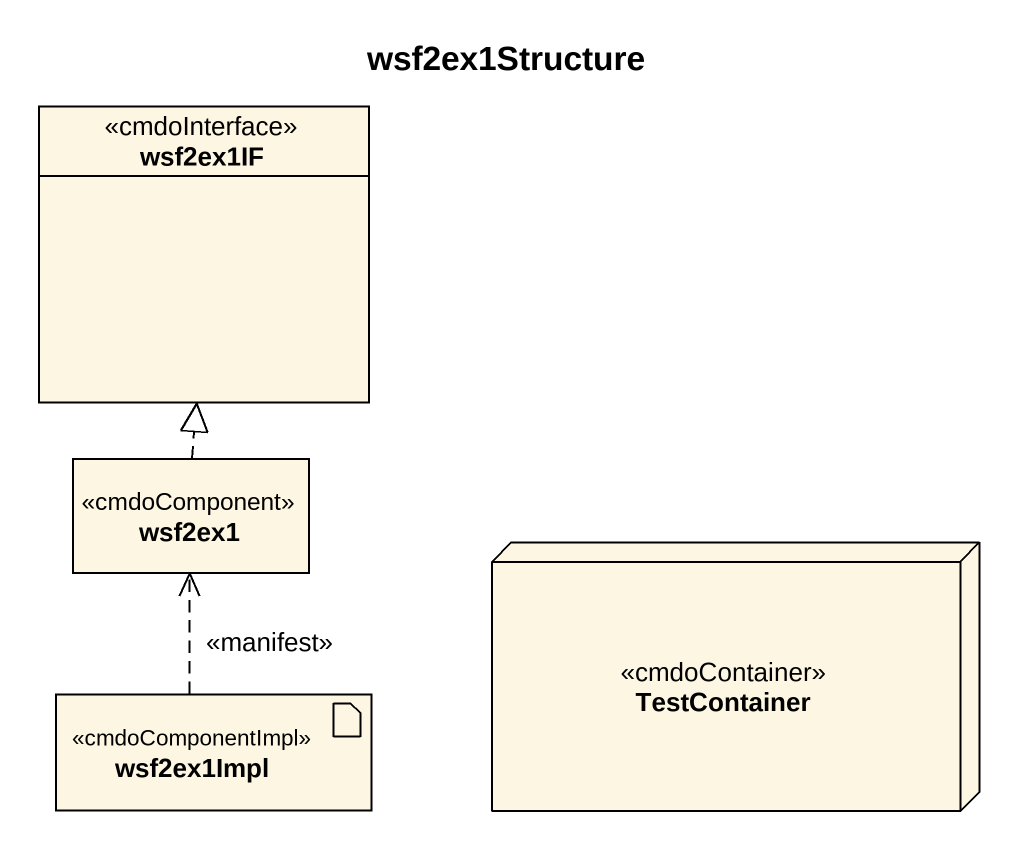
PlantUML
@startuml
title wsf2ex1Structure
allowmixing
hide circle
hide empty members
interface wsf2ex1IF <<cmdoInterface>>
class wsf2ex1 <<cmdoComponent>>
node TestContainer <<cmdoContainer>>
artifact wsf2ex1Impl <<cmdoComponentImpl>>
wsf2ex1 .up.|> wsf2ex1IF
wsf2ex1Impl .up.> wsf2ex1 : <<manifest>>
@enduml
